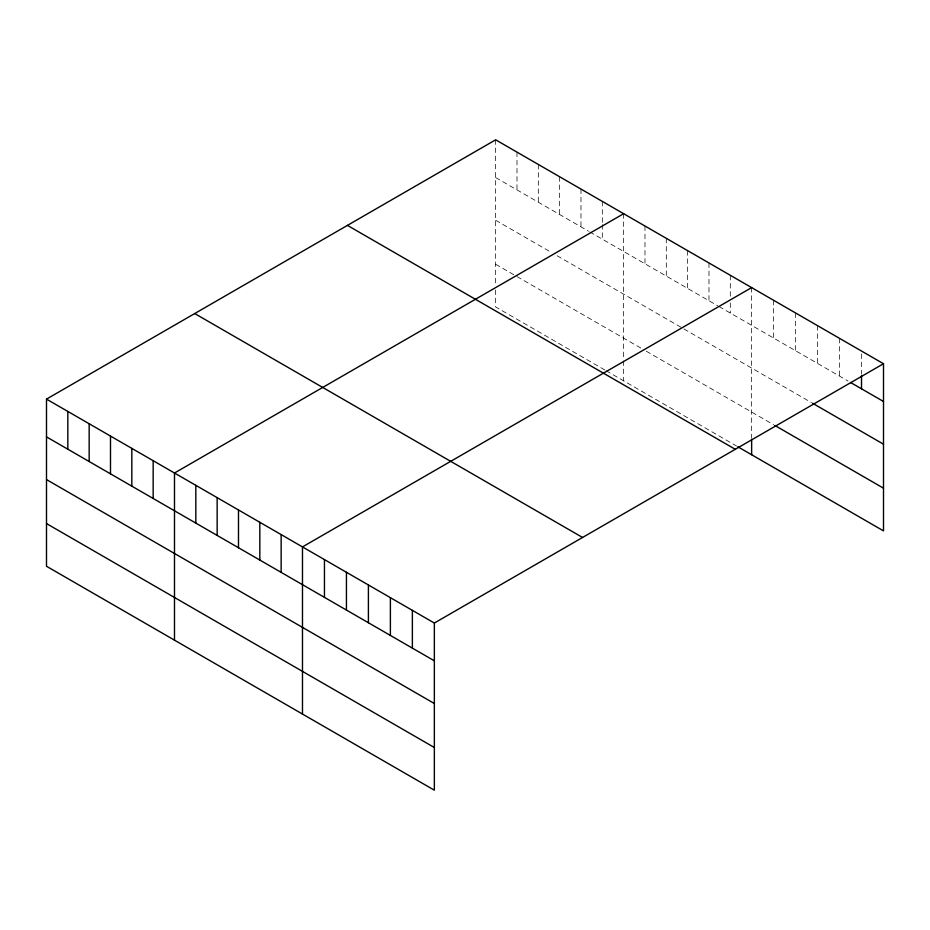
<?xml version="1.0" encoding="UTF-8"?>
<svg xmlns="http://www.w3.org/2000/svg" width="930" height="930" viewBox="0 0 930 930"><rect width="100%" height="100%" fill="white"/><g stroke="black" fill="none" stroke-linecap="round" stroke-linejoin="round"><path stroke-width="0.7" stroke-dasharray="4.65 3.49" d="M495.655 177.572L588.504 231.186M589.76 231.907L717.751 305.807M719.006 306.528L848.09 381.056M495.655 220.27L550.862 252.146M557.14 255.773L682.62 328.209M683.875 328.941L811.46 402.597M495.655 264.26L515.731 275.85M516.987 276.57L643.723 349.738M646.234 351.191L773.609 424.731M604.826 369.977L495.655 306.958L495.655 287.033M606.081 370.71L736.572 446.051M861.517 353.946L861.517 374.279M839.546 338.357L839.546 376.115M817.563 325.663L817.563 363.432M795.592 312.98L795.592 350.738M773.609 300.285L773.609 338.055M751.638 287.603L751.638 437.658M730.306 275.28L730.306 297.065M730.306 302.878L730.306 313.05M708.974 262.969L708.974 300.727M687.642 250.647L687.642 288.416M666.31 238.336L666.31 276.105M644.978 226.013L644.978 263.783M623.646 213.702L623.646 359.503M623.646 360.921L623.646 380.847M602.315 201.392L602.315 223.177M602.315 224.63L602.315 239.15M580.983 189.069L580.983 226.839M559.651 176.758L559.651 214.528M538.319 164.436L538.319 202.205M516.987 152.125L516.987 189.894M495.655 139.814L495.655 284.185"/><path stroke-width="1.4" d="M46.5 399.121L434.345 623.042L434.345 790.186L46.5 566.265L46.5 399.121L495.655 139.814L883.5 363.735L883.5 530.879L737.827 446.772M623.646 213.702L174.491 473.021L174.491 640.165M751.638 287.603L302.483 546.91L302.483 714.054M434.345 623.042L883.5 363.735M850.532 382.463L883.5 401.493M812.681 403.306L883.5 444.191M774.83 425.44L883.5 488.18M347.436 225.386L735.281 449.306M194.719 313.55L582.564 537.47M46.5 436.891L434.345 660.812M46.5 479.589L434.345 703.51M46.5 523.578L434.345 747.499M861.517 375.732L861.517 388.81M751.638 439.088L751.638 454.747M412.374 610.359L412.374 648.129M390.391 597.665L390.391 635.434M368.408 584.982L368.408 622.751M346.437 572.287L346.437 610.057M324.454 559.604L324.454 597.374M281.151 534.599L281.151 572.369M259.819 522.288L259.819 560.046M238.487 509.966L238.487 547.735M217.155 497.655L217.155 535.413M195.823 485.332L195.823 523.102M153.159 460.699L153.159 498.468M131.828 448.388L131.828 486.158M110.496 436.077L110.496 473.835M89.164 423.755L89.164 461.524M67.832 411.444L67.832 449.202"/></g></svg>
